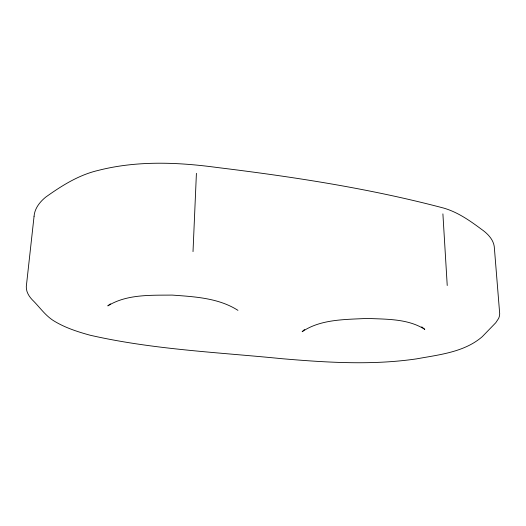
<?xml version="1.0" encoding="UTF-8"?>
<svg xmlns="http://www.w3.org/2000/svg" width="526" height="526" viewBox="0 0 526 526"><rect width="100%" height="100%" fill="white"/><g stroke="black" fill="none" stroke-linecap="round" stroke-linejoin="round"><path stroke-width="0.79" d="M193.016 251.619L196.415 173.324M304.508 329.526L302.148 331.715C320.886 318.999 345.326 319.611 367.115 318.421C386.446 319.308 407.9 318.585 424.791 329.375L421.747 326.83M110.394 303.87L107.81 305.876C126.773 294.133 150.62 295.31 172.133 295.086C194.449 296.71 218.599 297.933 237.949 310.353M442.899 213.872L447.232 285.513M34.072 216.239L26.3 286.552C26.07 291.601 28.838 296.177 32.191 299.728C39.489 306.822 45.289 315.731 54.158 321.064C65.217 327.783 77.651 331.807 90.064 335.207C152.941 349.566 217.863 352.275 281.87 358.693C326.639 362.513 371.935 365.406 416.605 358.863C439.078 354.728 464.353 352.256 482.257 336.679L495.748 322.76L498.687 318.342L499.444 316.093L499.7 313.818L494.407 248.364C494.157 240.073 487.766 233.662 481.356 229.204C469.803 220.604 457.771 212.175 443.766 208.105C369.502 188.42 293.284 176.808 217.087 167.492C177.689 162.159 136.957 160.476 98.119 170.437C78.722 174.967 61.66 185.737 45.65 197.171C39.812 201.945 34.657 208.454 34.072 216.239"/></g></svg>
